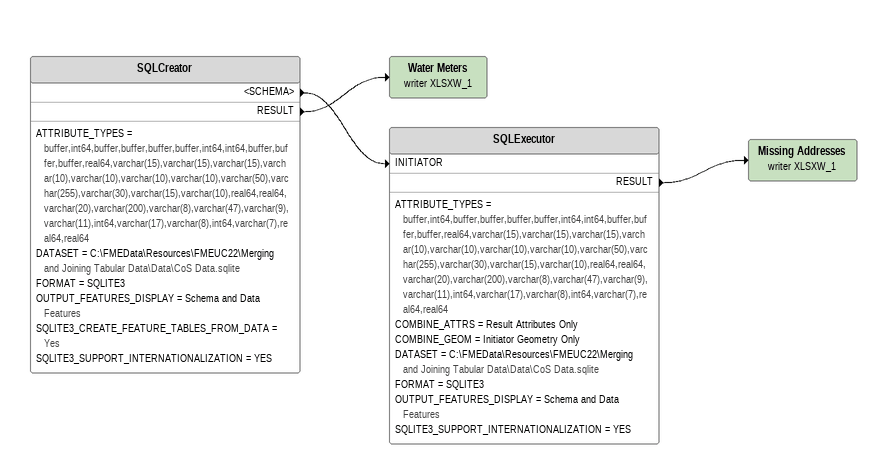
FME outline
SQLCreator
    ATTRIBUTE_TYPES = buffer,int64,buffer,buffer,buffer,buffer,int64,int64,buffer,buffer,buffer,real64,varchar(15),varchar(15),varchar(15),varchar(10),varchar(10),varchar(10),varchar(10),varchar(50),varchar(255),varchar(30),varchar(15),varchar(10),real64,real64,varchar(20),varchar(200),varchar(8),varchar(47),varchar(9),varchar(11),int64,varchar(17),varchar(8),int64,varchar(7),real64,real64
    DATASET = C:\FMEData\Resources\FMEUC22\Merging and Joining Tabular Data\Data\CoS Data.sqlite
    FORMAT = SQLITE3
    OUTPUT_FEATURES_DISPLAY = Schema and Data Features
    SQLITE3_CREATE_FEATURE_TABLES_FROM_DATA = Yes
    SQLITE3_SUPPORT_INTERNATIONALIZATION = YES
    <SCHEMA> -> SQLExecutor [INITIATOR]
    RESULT -> Water Meters (writer XLSXW_1)
Water Meters (writer XLSXW_1)
SQLExecutor
    ATTRIBUTE_TYPES = buffer,int64,buffer,buffer,buffer,buffer,int64,int64,buffer,buffer,buffer,real64,varchar(15),varchar(15),varchar(15),varchar(10),varchar(10),varchar(10),varchar(10),varchar(50),varchar(255),varchar(30),varchar(15),varchar(10),real64,real64,varchar(20),varchar(200),varchar(8),varchar(47),varchar(9),varchar(11),int64,varchar(17),varchar(8),int64,varchar(7),real64,real64
    COMBINE_ATTRS = Result Attributes Only
    COMBINE_GEOM = Initiator Geometry Only
    DATASET = C:\FMEData\Resources\FMEUC22\Merging and Joining Tabular Data\Data\CoS Data.sqlite
    FORMAT = SQLITE3
    OUTPUT_FEATURES_DISPLAY = Schema and Data Features
    SQLITE3_SUPPORT_INTERNATIONALIZATION = YES
    RESULT -> Missing Addresses (writer XLSXW_1)
Missing Addresses (writer XLSXW_1)
